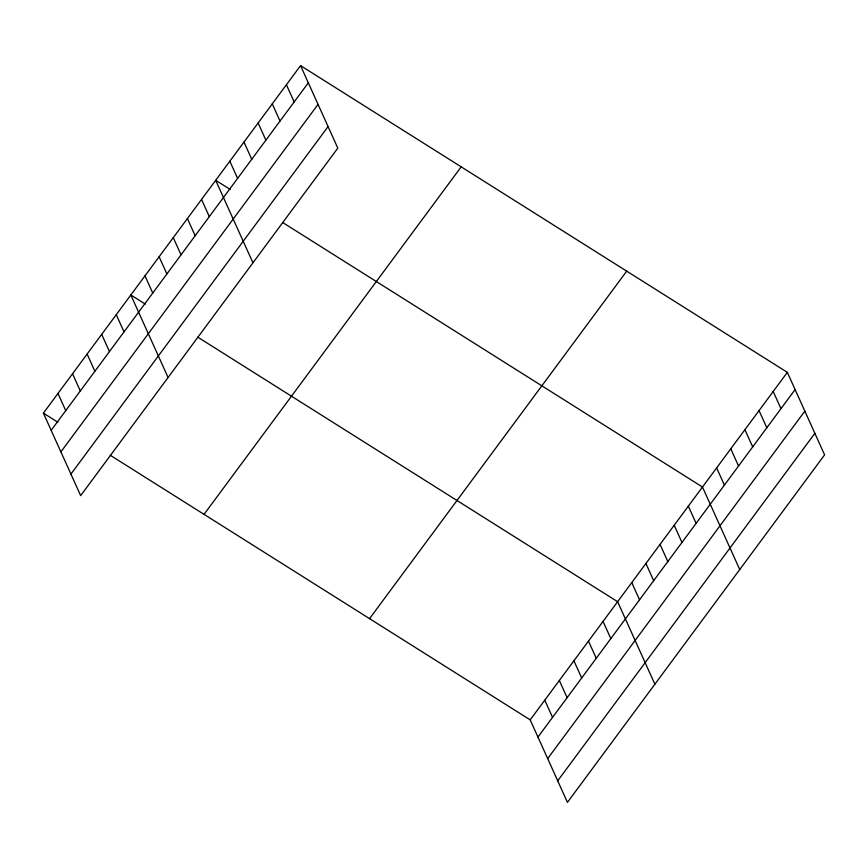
<?xml version="1.0" encoding="UTF-8"?>
<svg xmlns="http://www.w3.org/2000/svg" width="868" height="868" viewBox="0 0 868 868"><rect width="100%" height="100%" fill="white"/><g stroke="black" fill="none" stroke-linecap="round" stroke-linejoin="round"><path stroke-width="1.3" d="M300.556 65.632L337.804 148.135L80.659 495.639L43.4 413.135L300.556 65.632L787.341 372.361L824.6 454.865L567.444 802.368L530.196 719.865L110.334 455.309M51.169 430.333L308.314 82.829M60.901 451.881L318.046 104.377M70.926 474.091L328.071 126.587M204.045 514.355L461.19 166.851M369.551 618.645L626.707 271.142M530.196 719.865L787.341 372.361M537.965 737.062L795.11 389.558M547.686 758.61L804.842 411.117M557.712 780.82L814.868 433.316M230.194 189.441L215.687 180.305L252.946 262.809M282.621 222.479L702.483 487.035L739.742 569.549M145.336 304.115L130.829 294.979L168.088 377.493M197.763 337.153L617.625 601.708L654.884 684.223M43.4 413.135L57.906 422.271M773.204 391.479L780.972 408.676M759.055 410.586L766.824 427.783M744.918 429.703L752.686 446.901M730.769 448.81L738.538 466.007M716.632 467.928L724.4 485.125M688.346 506.152L696.103 523.35M674.197 525.259L681.966 542.467M660.06 544.377L667.817 561.574M645.911 563.484L653.68 580.692M631.774 582.602L639.532 599.799M603.054 621.401L610.822 638.598M588.482 641.094L596.251 658.291M573.911 660.787L581.679 677.984M559.339 680.479L567.108 697.677M286.407 84.738L294.176 101.947M544.768 700.172L552.536 717.369M272.27 103.856L280.028 121.053M258.122 122.963L265.89 140.171M243.984 142.081L251.742 159.278M229.836 161.188L237.604 178.396M201.55 199.412L209.318 216.62M187.401 218.53L195.17 235.727M173.264 237.648L181.032 254.845M159.115 256.754L166.884 273.952M144.978 275.872L152.746 293.069M116.258 314.672L124.026 331.869M101.686 334.364L109.455 351.562M87.115 354.057L94.883 371.254M72.543 373.75L80.312 390.947M57.972 393.443L65.74 410.64"/></g></svg>
